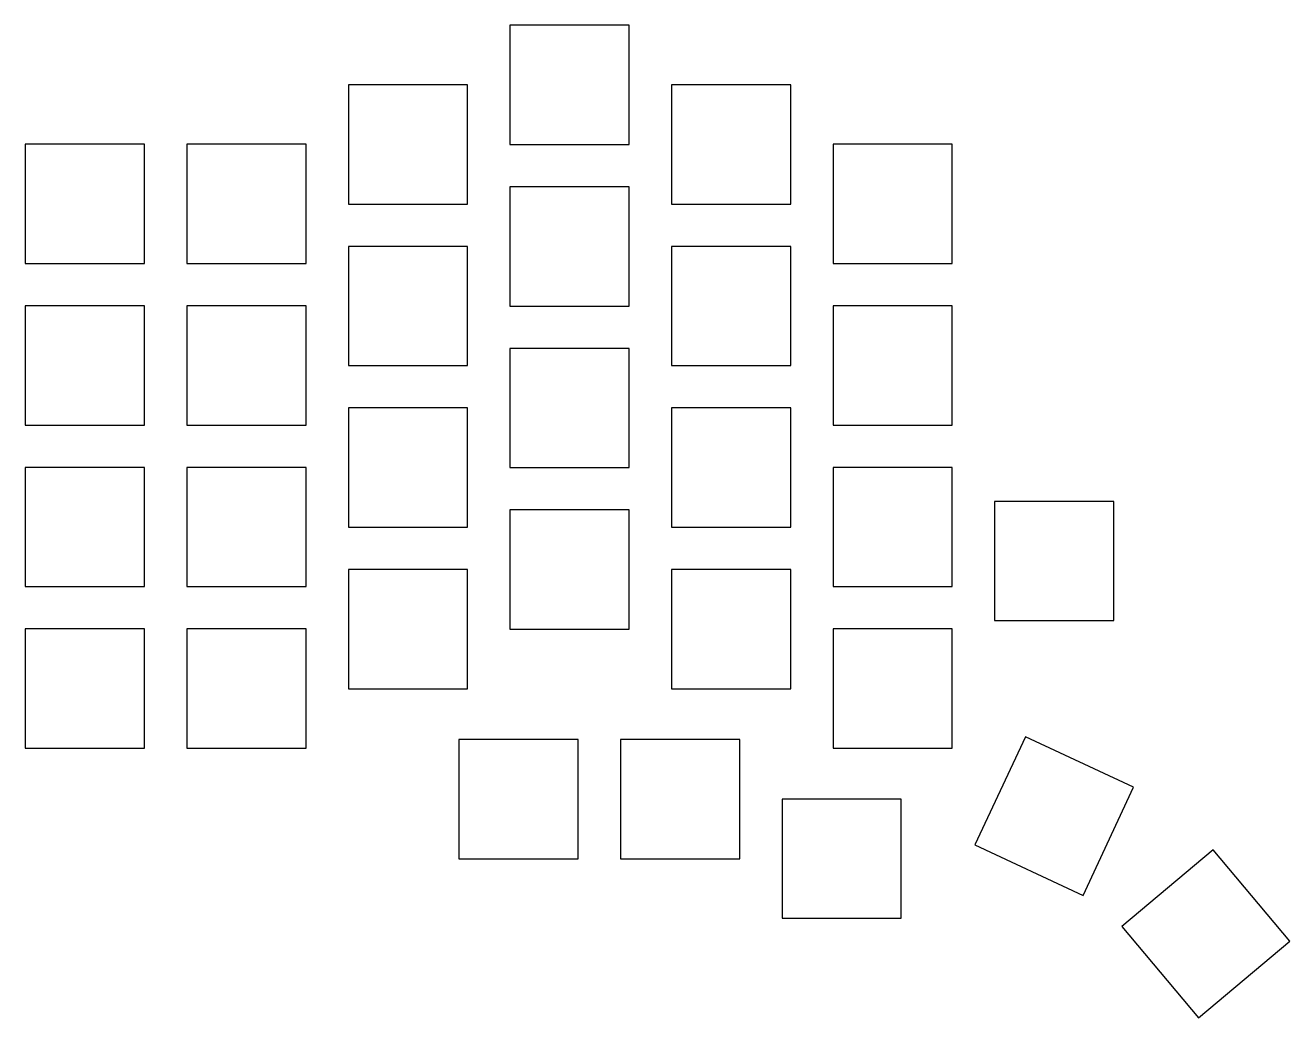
# Model space of a CAD drawing. Header units: millimetres. Extents: x -7 to 142, y -39 to 78.
import ezdxf

# ---------------------------------------------------------------- set-up
doc = ezdxf.new("R2010")
doc.units = ezdxf.units.MM

msp = doc.modelspace()

# ---------------------------------------------------------------- linework, layer by layer
for p, q in [((64.01, 78.01), (49.99, 78.01)), ((49.99, 78.01), (49.99, 63.99)), ((64.01, 63.99), (64.01, 78.01)), ((45.01, 71.01), (30.99, 71.01)), ((30.99, 71.01), (30.99, 56.99)), ((45.01, 56.99), (45.01, 71.01)), ((83.01, 71.01), (68.99, 71.01)), ((68.99, 71.01), (68.99, 56.99)), ((83.01, 56.99), (83.01, 71.01)), ((7.01, 64.01), (-7.01, 64.01)), ((-7.01, 64.01), (-7.01, 49.99)), ((7.01, 49.99), (7.01, 64.01)), ((26.01, 64.01), (11.99, 64.01)), ((11.99, 64.01), (11.99, 49.99)), ((26.01, 49.99), (26.01, 64.01)), ((49.99, 63.99), (64.01, 63.99)), ((102.01, 64.01), (87.99, 64.01)), ((87.99, 64.01), (87.99, 49.99)), ((102.01, 49.99), (102.01, 64.01)), ((64.01, 59.01), (49.99, 59.01)), ((49.99, 59.01), (49.99, 44.99)), ((64.01, 44.99), (64.01, 59.01)), ((30.99, 56.99), (45.01, 56.99)), ((68.99, 56.99), (83.01, 56.99)), ((45.01, 52.01), (30.99, 52.01)), ((30.99, 52.01), (30.99, 37.99)), ((45.01, 37.99), (45.01, 52.01)), ((83.01, 52.01), (68.99, 52.01)), ((68.99, 52.01), (68.99, 37.99)), ((83.01, 37.99), (83.01, 52.01)), ((-7.01, 49.99), (7.01, 49.99)), ((11.99, 49.99), (26.01, 49.99)), ((87.99, 49.99), (102.01, 49.99)), ((7.01, 45.01), (-7.01, 45.01)), ((-7.01, 45.01), (-7.01, 30.99)), ((7.01, 30.99), (7.01, 45.01)), ((26.01, 45.01), (11.99, 45.01)), ((11.99, 45.01), (11.99, 30.99)), ((26.01, 30.99), (26.01, 45.01)), ((49.99, 44.99), (64.01, 44.99)), ((102.01, 45.01), (87.99, 45.01)), ((87.99, 45.01), (87.99, 30.99)), ((102.01, 30.99), (102.01, 45.01)), ((64.01, 40.01), (49.99, 40.01)), ((49.99, 40.01), (49.99, 25.99)), ((64.01, 25.99), (64.01, 40.01)), ((30.99, 37.99), (45.01, 37.99)), ((68.99, 37.99), (83.01, 37.99)), ((45.01, 33.01), (30.99, 33.01)), ((30.99, 33.01), (30.99, 18.99)), ((45.01, 18.99), (45.01, 33.01)), ((83.01, 33.01), (68.99, 33.01)), ((68.99, 33.01), (68.99, 18.99)), ((83.01, 18.99), (83.01, 33.01)), ((-7.01, 30.99), (7.01, 30.99)), ((11.99, 30.99), (26.01, 30.99)), ((87.99, 30.99), (102.01, 30.99)), ((7.01, 26.01), (-7.01, 26.01)), ((-7.01, 26.01), (-7.01, 11.99)), ((7.01, 11.99), (7.01, 26.01)), ((26.01, 26.01), (11.99, 26.01)), ((11.99, 26.01), (11.99, 11.99)), ((26.01, 11.99), (26.01, 26.01)), ((49.99, 25.99), (64.01, 25.99)), ((102.01, 26.01), (87.99, 26.01)), ((87.99, 26.01), (87.99, 11.99)), ((102.01, 11.99), (102.01, 26.01)), ((64.01, 21.01), (49.99, 21.01)), ((49.99, 21.01), (49.99, 6.99)), ((64.01, 6.99), (64.01, 21.01)), ((121.01, 22.01), (106.99, 22.01)), ((106.99, 22.01), (106.99, 7.99)), ((121.01, 7.99), (121.01, 22.01)), ((30.99, 18.99), (45.01, 18.99)), ((68.99, 18.99), (83.01, 18.99)), ((45.01, 14.01), (30.99, 14.01)), ((30.99, 14.01), (30.99, -0.01)), ((45.01, -0.01), (45.01, 14.01)), ((83.01, 14.01), (68.99, 14.01)), ((68.99, 14.01), (68.99, -0.01)), ((83.01, -0.01), (83.01, 14.01)), ((-7.01, 11.99), (7.01, 11.99)), ((11.99, 11.99), (26.01, 11.99)), ((87.99, 11.99), (102.01, 11.99)), ((106.99, 7.99), (121.01, 7.99)), ((7.01, 7.01), (-7.01, 7.01)), ((-7.01, 7.01), (-7.01, -7.01)), ((7.01, -7.01), (7.01, 7.01)), ((26.01, 7.01), (11.99, 7.01)), ((11.99, 7.01), (11.99, -7.01)), ((26.01, -7.01), (26.01, 7.01)), ((49.99, 6.99), (64.01, 6.99)), ((102.01, 7.01), (87.99, 7.01)), ((87.99, 7.01), (87.99, -7.01)), ((102.01, -7.01), (102.01, 7.01)), ((30.99, -0.01), (45.01, -0.01)), ((68.99, -0.01), (83.01, -0.01)), ((110.61, -5.68), (104.68, -18.39)), ((123.32, -11.61), (110.61, -5.68)), ((-7.01, -7.01), (7.01, -7.01)), ((11.99, -7.01), (26.01, -7.01)), ((58.01, -5.99), (43.99, -5.99)), ((43.99, -5.99), (43.99, -20.01)), ((58.01, -20.01), (58.01, -5.99)), ((77.01, -5.99), (62.99, -5.99)), ((62.99, -5.99), (62.99, -20.01)), ((77.01, -20.01), (77.01, -5.99)), ((87.99, -7.01), (102.01, -7.01)), ((117.39, -24.32), (123.32, -11.61)), ((96.01, -12.99), (81.99, -12.99)), ((81.99, -12.99), (81.99, -27.01)), ((96.01, -27.01), (96.01, -12.99)), ((104.68, -18.39), (117.39, -24.32)), ((132.69, -18.95), (121.95, -27.97)), ((141.7, -29.69), (132.69, -18.95)), ((43.99, -20.01), (58.01, -20.01)), ((62.99, -20.01), (77.01, -20.01)), ((81.99, -27.01), (96.01, -27.01)), ((121.95, -27.97), (130.96, -38.71)), ((130.96, -38.71), (141.7, -29.69))]:
    msp.add_line(p, q)

doc.saveas('drawing.dxf')
